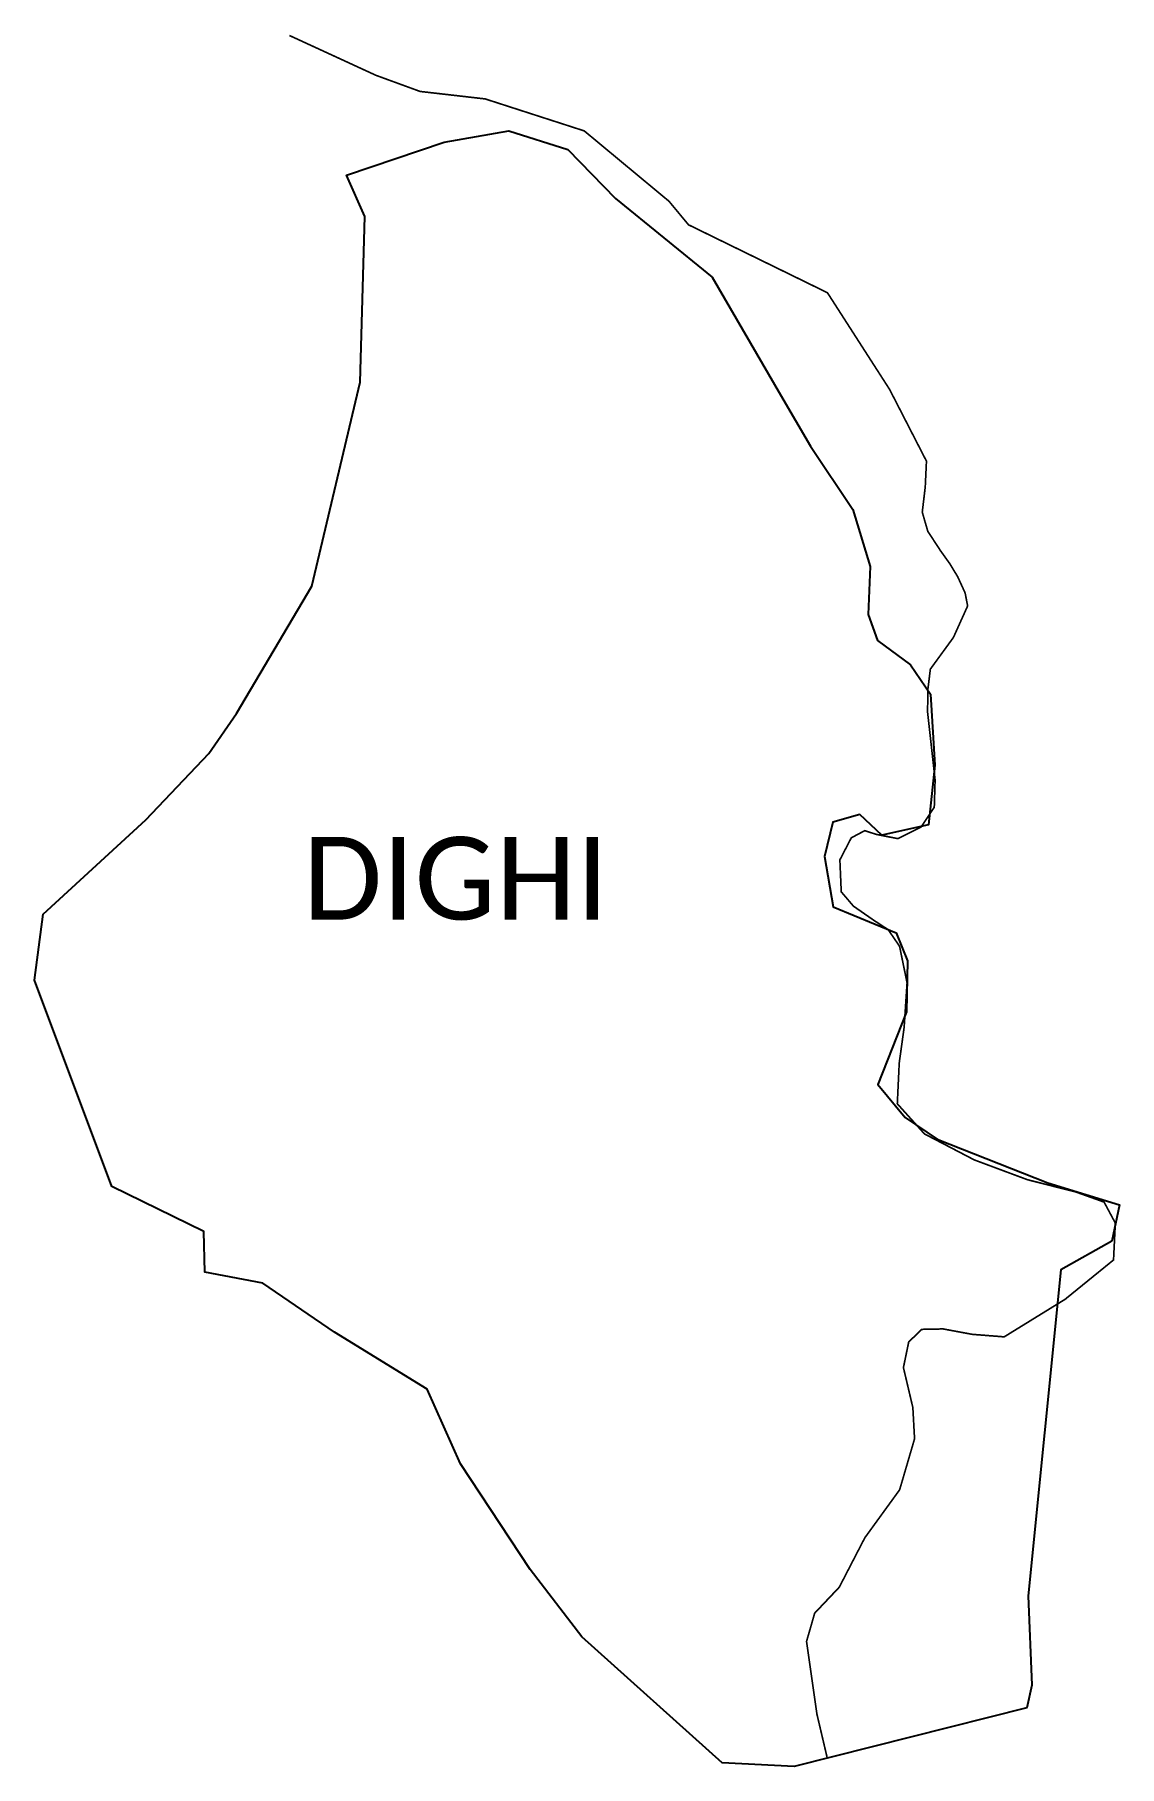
# Model space of a CAD drawing. Header units: metres. Extents: x 283839 to 285807, y 2019455 to 2022596.
import ezdxf

# ---------------------------------------------------------------- set-up
doc = ezdxf.new("R2010")
doc.units = ezdxf.units.M
for name, color, linetype in [('HIGH TIDE LINE', 6, 'Continuous'), ('village', 3, 'Continuous'), ('VILLAGE NAME', 250, 'Continuous')]:
    doc.layers.add(name, color=color, linetype=linetype)
doc.styles.get("Standard").update_dxf_attribs({"font": 'calibri.ttf'})

msp = doc.modelspace()

# ---------------------------------------------------------------- linework, layer by layer
at = {"layer": 'HIGH TIDE LINE', "lineweight": 0}
msp.add_lwpolyline([(284301.1, 2022594.9, 3.01, 3.01, 0), (284362.6, 2022566.6, 3.01, 3.01, 0), (284457.9, 2022522.7, 3.01, 3.01, 0), (284538.1, 2022493.4, 3.01, 3.01, 0), (284656.3, 2022479.8, 3.01, 3.01, 0), (284836, 2022421.8, 3.01, 3.01, 0), (284989.8, 2022294.1, 3.01, 3.01, 0), (285025.1, 2022251.5, 3.01, 3.01, 0), (285277.2, 2022128.2, 3.01, 3.01, 0), (285390, 2021952.8, 3.01, 3.01, 0), (285456.9, 2021822.6, 3.01, 3.01, 0), (285454.7, 2021775.9, 3.01, 3.01, 0), (285449.3, 2021730.1, 3.01, 3.01, 0), (285459.3, 2021695.4, 3.01, 3.01, 0), (285482.2, 2021660.4, 3.01, 3.01, 0), (285499.6, 2021636, 3.01, 3.01, 0), (285513.8, 2021612.5, 3.01, 3.01, 0), (285527.1, 2021583.3, 3.01, 3.01, 0), (285531.6, 2021559.9, 3.01, 3.01, 0), (285505.8, 2021502.7, 3.01, 3.01, 0), (285464, 2021445.3, 3.01, 3.01, 0), (285459.5, 2021409.1, 3.01, 3.01, 0), (285458.9, 2021367.3, 3.01, 3.01, 0), (285472.6, 2021243.9, 3.01, 3.01, 0), (285471.1, 2021194.8, 3.01, 3.01, 0), (285447.3, 2021158.9, 3.01, 3.01, 0), (285405.1, 2021137.7, 3.01, 3.01, 0), (285365.7, 2021145.5, 3.01, 3.01, 0), (285344.9, 2021152.2, 3.01, 3.01, 0), (285320.5, 2021139.2, 3.01, 3.01, 0), (285299.8, 2021099.2, 3.01, 3.01, 0), (285302.3, 2021041.2, 3.01, 3.01, 0), (285324.5, 2021015.2, 3.01, 3.01, 0), (285361.2, 2020989.7, 3.01, 3.01, 0), (285387.5, 2020972.5, 3.01, 3.01, 0), (285408.1, 2020942.4, 3.01, 3.01, 0), (285421.7, 2020876.2, 3.01, 3.01, 0), (285416.4, 2020795.2, 3.01, 3.01, 0), (285407.5, 2020730.8, 3.01, 3.01, 0), (285404, 2020656.7, 3.01, 3.01, 0), (285453.3, 2020602, 3.01, 3.01, 0), (285543.8, 2020554.8, 3.01, 3.01, 0), (285640.2, 2020518.9, 3.01, 3.01, 0), (285727.8, 2020496.7, 3.01, 3.01, 0), (285779.2, 2020478.3, 3.01, 3.01, 0), (285799.6, 2020440.2, 3.01, 3.01, 0), (285796.3, 2020373.3, 3.01, 3.01, 0), (285708.5, 2020302, 3.01, 3.01, 0), (285597.9, 2020233.8, 3.01, 3.01, 0), (285539.8, 2020238.4, 3.01, 3.01, 0), (285487, 2020248.2, 3.01, 3.01, 0), (285448.3, 2020247.4, 3.01, 3.01, 0), (285424.7, 2020224.5, 3.01, 3.01, 0), (285415.1, 2020178.1, 3.01, 3.01, 0), (285432.2, 2020105.6, 3.01, 3.01, 0), (285435.3, 2020048.8, 3.01, 3.01, 0), (285408.2, 2019956.3, 3.01, 3.01, 0), (285345.1, 2019869.3, 3.01, 3.01, 0), (285298.7, 2019779.6, 3.01, 3.01, 0), (285254.1, 2019732.5, 3.01, 3.01, 0), (285239.3, 2019681.1, 3.01, 3.01, 0), (285258.2, 2019549.2, 3.01, 3.01, 0), (285276.9, 2019469.7, 3.01, 3.01, 0)], format="xyseb", dxfattribs=at)
at = {"layer": 'village', "color": 3}
msp.add_polyline3d([(285418.5, 2020631.8, 0), (285476.1, 2020592.4, 0), (285676.9, 2020513.3, 0), (285806.9, 2020473.5, 0), (285793.1, 2020407.5, 0), (285701, 2020355.3, 0), (285641.4, 2019763.9, 0), (285648.3, 2019601.7, 0), (285639.1, 2019560.6, 0), (285216.7, 2019454.5, 0), (285086.5, 2019460.8, 0), (284831.6, 2019689.4, 0), (284737.9, 2019811.8, 0), (284611.6, 2020003.2, 0), (284551.2, 2020138.6, 0), (284383, 2020242.1, 0), (284253, 2020331.1, 0), (284147.9, 2020351.4, 0), (284145.9, 2020425.1, 0), (283978.6, 2020506.8, 0), (283838.8, 2020880.9, 0), (283854.4, 2021000.4, 0), (284040.3, 2021172, 0), (284154.7, 2021292.5, 0), (284204.8, 2021364.5, 0), (284341.6, 2021595.5, 0), (284429.5, 2021966, 0), (284438, 2022266.7, 0), (284404.4, 2022341.5, 0), (284582.1, 2022401.4, 0), (284699, 2022421.9, 0), (284806, 2022388.2, 0), (284893, 2022298.9, 0), (285068.1, 2022156.7, 0), (285192.2, 2021943.2, 0), (285246.8, 2021849.8, 0), (285323.1, 2021734.6, 0), (285354.6, 2021631.2, 0), (285351.3, 2021544.3, 0), (285368.1, 2021497.4, 0), (285428, 2021452.8, 0), (285464.5, 2021399.6, 0), (285471.9, 2021270.9, 0), (285460.7, 2021162.9, 0), (285375.9, 2021143.8, 0), (285336.2, 2021181.6, 0), (285286.9, 2021167.4, 0), (285271.8, 2021105.6, 0), (285287.9, 2021014.3, 0), (285402.2, 2020967, 0), (285422.7, 2020916.1, 0), (285420.7, 2020823.6, 0), (285368.6, 2020691.4, 0)], close=True, dxfattribs=at)

# ---------------------------------------------------------------- texts
at = {"layer": 'VILLAGE NAME', "insert": (284325.4, 2021140.8), "char_height": 150, "attachment_point": 1}
msp.add_mtext_dynamic_manual_height_columns('{\\fCalibri|b0|i0|c0|p34;DIGHI}', width=1877.914, gutter_width=1, heights=[0], dxfattribs=at)

doc.saveas('drawing.dxf')
